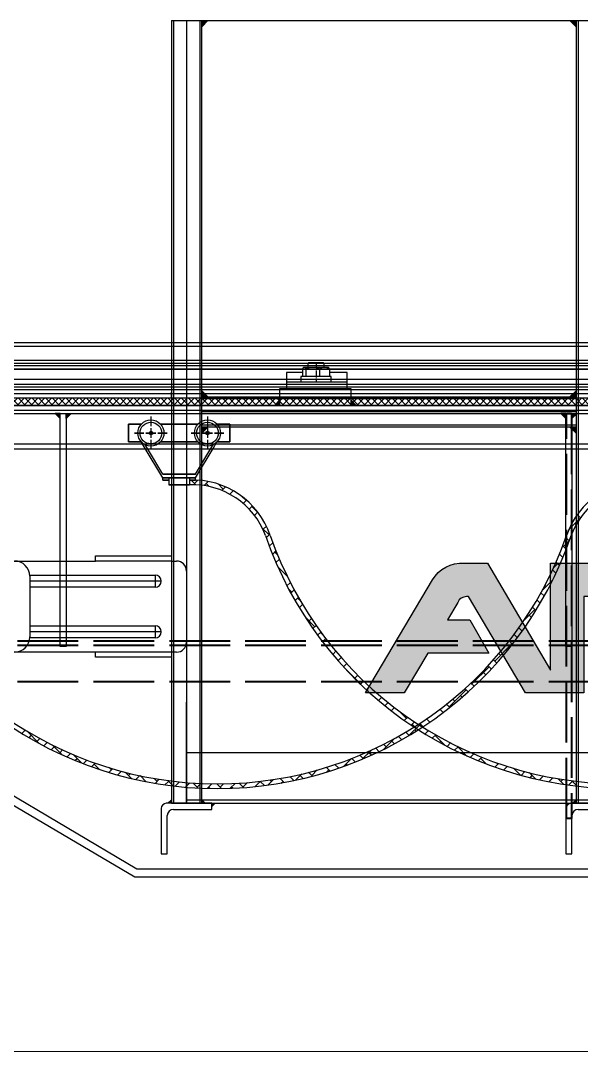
# Model space of a CAD drawing. Header units: centimetres. Extents: x 470464 to 524273, y 49611 to 59074.
# Drawn here: x 504150.7 to 504206.1, y 50507.1 to 50608.9 of the extents above; entities that cross this region are included whole.
import ezdxf

# ---------------------------------------------------------------- set-up
doc = ezdxf.new("R2010")
doc.units = ezdxf.units.CM
doc.header["$MEASUREMENT"] = 0
for name, pattern in [('1244-MIUM-DD-AR-2000$0$1244_Aselsan_MIUM_2900_Vinç$0$ACAD_ISO02W100', [15, 12, -3]), ('CENTER', [50.8, 31.75, -6.35, 6.35, -6.35]), ('CHAIN', [0.3543, 0.2362, -0.0295, 0.0591, -0.0295])]:
    doc.linetypes.add(name, pattern=pattern)
doc.layers.add('A-ANNO-REVC-01', color=1, linetype='Continuous', lineweight=15, true_color=0xff0000, plot=False)
doc.layers.add('S-COLS-CONC', color=4, linetype='Continuous', lineweight=40)
doc.layers.add('vinç', color=7, linetype='Continuous')
doc.styles.add('BARIŞ BABUR-3', font='arial.ttf')
doc.dimstyles.new('AAA_A4 BVS STANDART', dxfattribs={"dimscale": 12, "dimtxt": 1.8, "dimasz": 1.6, "dimexe": 0.18, "dimexo": 0.0625, "dimgap": 0.09, "dimtad": 1, "dimtoh": 1, "dimdec": 0, "dimzin": 9, "dimdsep": 46, "dimtxsty": 'BARIŞ BABUR-3', "dimcen": 0.09, "dimclrd": 1, "dimclre": 1, "dimclrt": 2, "dimadec": 0, "dimazin": 0, "dimtfac": 1, "dimtdec": 0, "dimtofl": 0, "dimtmove": 0, "dimatfit": 3, "dimfxl": 1, "dimtolj": 1, "dimtzin": 0, "dimlwd": 9, "dimlwe": 9, "dimarcsym": 0})

# ---------------------------------------------------------------- blocks, each defined once
blk = doc.blocks.new('*D144')
at = {"layer": 'A-ANNO-REVC-01', "color": 1, "lineweight": 9, "transparency": 16777216}
for p, q in [((416801.96, 68727.16), (416944.75, 68727.16)), ((416943.31, 68329.96), (416943.31, 68714.36)), ((416793.36, 68317.16), (416944.75, 68317.16))]:
    blk.add_line(p, q, dxfattribs=at)
at = {"layer": 'A-ANNO-REVC-01', "color": 1, "transparency": 16777216}
for points in [[(416941.18, 68714.36), (416945.44, 68714.36), (416943.31, 68727.16)], [(416941.18, 68329.96), (416945.44, 68329.96), (416943.31, 68317.16)]]:
    blk.add_solid(points, dxfattribs=at)
at = {"layer": 'Defpoints', "color": 0, "transparency": 16777216}
for p in [(416801.46, 68727.16), (416943.31, 68727.16), (416792.86, 68317.16)]:
    blk.add_point(p, dxfattribs=at)
at = {"layer": 'A-ANNO-REVC-01', "color": 2, "transparency": 16777216, "insert": (416935.24, 68522.16), "char_height": 14.4, "attachment_point": 5, "rotation": 90, "style": 'BARIŞ BABUR-3'}
blk.add_mtext('\\A1;410', dxfattribs=at)
blk = doc.blocks.new('ghfhjkdjfdkyufgfktuthkgt')
at = {"color": 2, "ltscale": 0.4}
for p, q in [((417976.88, 69071.16), (416796.46, 69071.16)), ((417976.46, 69070.66), (416796.46, 69070.66)), ((416796.46, 69067.36), (417976.46, 69067.36)), ((416796.46, 69066.86), (417976.46, 69066.86)), ((416846.9, 69063.79), (416846.9, 69063.32)), ((416848.96, 69063.79), (416848.96, 69063.32))]:
    blk.add_line(p, q, dxfattribs=at)
at = {"color": 2}
for p, q in [((416844.19, 69069.32), (416842.93, 69069.32)), ((416842.93, 69069.32), (416842.93, 69067.55)), ((416842.93, 69067.55), (416842.93, 69069.32)), ((416842.93, 69069.32), (416844.19, 69069.32)), ((416845.14, 69070.05), (416845.14, 69069.12)), ((416845.14, 69070.05), (416845.14, 69069.12)), ((416849.78, 69069.32), (416846.08, 69069.32)), ((416846.08, 69069.32), (416849.78, 69069.32)), ((416850.73, 69070.05), (416850.73, 69069.12)), ((416850.73, 69070.05), (416850.73, 69069.12)), ((416852.93, 69069.32), (416851.67, 69069.32)), ((416851.67, 69069.32), (416852.93, 69069.32)), ((416852.93, 69067.55), (416852.93, 69069.32)), ((416852.93, 69069.32), (416852.93, 69067.55)), ((416844.45, 69068.43), (416843.52, 69068.43)), ((416843.52, 69068.43), (416844.45, 69068.43)), ((416845.62, 69068.43), (416844.65, 69068.43)), ((416844.65, 69068.43), (416845.62, 69068.43)), ((416845.14, 69068.92), (416845.14, 69067.95)), ((416845.14, 69068.92), (416845.14, 69067.95)), ((416846.75, 69068.43), (416845.82, 69068.43)), ((416845.82, 69068.43), (416846.75, 69068.43)), ((416850.04, 69068.43), (416849.11, 69068.43)), ((416849.11, 69068.43), (416850.04, 69068.43)), ((416851.21, 69068.43), (416850.24, 69068.43)), ((416850.24, 69068.43), (416851.21, 69068.43)), ((416850.73, 69068.92), (416850.73, 69067.95)), ((416850.73, 69068.92), (416850.73, 69067.95)), ((416852.34, 69068.43), (416851.41, 69068.43)), ((416851.41, 69068.43), (416852.34, 69068.43)), ((416842.93, 69067.55), (416844.19, 69067.55)), ((416844.19, 69067.55), (416842.93, 69067.55)), ((416844.58, 69066.9), (416844.19, 69067.55)), ((416844.58, 69066.9), (416844.19, 69067.55)), ((416844.79, 69066.9), (416844.57, 69067.27)), ((416844.79, 69066.9), (416844.57, 69067.27)), ((416845.14, 69067.75), (416845.14, 69066.82)), ((416845.14, 69067.75), (416845.14, 69066.82)), ((416846.08, 69067.55), (416849.78, 69067.55)), ((416849.78, 69067.55), (416846.08, 69067.55)), ((416850.73, 69067.75), (416850.73, 69066.82)), ((416850.73, 69067.75), (416850.73, 69066.82)), ((416851.07, 69066.9), (416851.29, 69067.27)), ((416851.07, 69066.9), (416851.29, 69067.27)), ((416851.28, 69066.9), (416851.67, 69067.55)), ((416851.28, 69066.9), (416851.67, 69067.55)), ((416851.67, 69067.55), (416852.93, 69067.55)), ((416852.93, 69067.55), (416851.67, 69067.55)), ((416846.31, 69064.02), (416844.58, 69066.9)), ((416846.31, 69064.02), (416844.58, 69066.9)), ((416846.31, 69064.37), (416844.79, 69066.9)), ((416846.31, 69064.37), (416844.79, 69066.9)), ((416849.55, 69064.37), (416851.07, 69066.9)), ((416849.55, 69064.02), (416851.28, 69066.9)), ((416849.55, 69064.37), (416851.07, 69066.9)), ((416849.55, 69064.02), (416851.28, 69066.9)), ((416849.55, 69064.37), (416846.31, 69064.37)), ((416846.31, 69064.37), (416849.55, 69064.37)), ((416849.55, 69064.02), (416846.31, 69064.02)), ((416846.31, 69063.79), (416846.31, 69064.02)), ((416846.31, 69064.02), (416849.55, 69064.02)), ((416846.31, 69063.79), (416846.31, 69064.02)), ((416846.9, 69063.79), (416846.31, 69063.79)), ((416846.31, 69063.79), (416846.9, 69063.79)), ((416846.9, 69064.02), (416846.9, 69063.32)), ((416846.9, 69064.02), (416846.9, 69063.32)), ((416848.96, 69063.32), (416846.9, 69063.32)), ((416846.9, 69063.32), (416848.96, 69063.32)), ((416848.96, 69064.02), (416848.96, 69063.32)), ((416848.96, 69064.02), (416848.96, 69063.32)), ((416849.55, 69063.79), (416848.96, 69063.79)), ((416848.96, 69063.79), (416849.55, 69063.79)), ((416849.55, 69063.79), (416849.55, 69064.02)), ((416849.55, 69063.79), (416849.55, 69064.02))]:
    blk.add_line(p, q, dxfattribs=at)
at = {"color": 2, "linetype": 'Continuous', "ltscale": 0.4}
for p, q in [((416849.59, 69063.31), (416849.12, 69063.79)), ((416849.46, 69063.45), (416849.79, 69063.78)), ((416850.39, 69063.24), (416850.79, 69063.65)), ((416850.89, 69063.15), (416850.59, 69063.45)), ((416852.29, 69062.88), (416851.78, 69063.4)), ((416852.16, 69062.75), (416852.52, 69063.11)), ((416852.93, 69062.39), (416853.27, 69062.73)), ((416854.55, 69061.75), (416854.13, 69062.17)), ((416854.27, 69061.47), (416854.6, 69061.79)), ((416854.85, 69060.91), (416855.17, 69061.24)), ((416855.75, 69060.55), (416855.12, 69061.18)), ((416855.37, 69060.3), (416855.68, 69060.62)), ((416887.61, 69060.06), (416887.28, 69060.39)), ((416856.25, 69058.92), (416856.56, 69059.23)), ((416886.43, 69058.87), (416887.57, 69060.01)), ((416887.17, 69059.36), (416887.05, 69059.49)), ((416856.82, 69058.36), (416856.17, 69059)), ((416856.54, 69058.08), (416856.89, 69058.43)), ((416886.48, 69057.79), (416886.15, 69058.12)), ((416886.48, 69058.92), (416886.46, 69058.94)), ((416856.84, 69057.25), (416857.19, 69057.6)), ((416886.19, 69056.95), (416885.85, 69057.29)), ((416885.92, 69057.22), (416886.52, 69057.83)), ((416857.16, 69056.44), (416857.5, 69056.78)), ((416857.67, 69056.36), (416857.38, 69056.66)), ((416885.87, 69056.14), (416885.53, 69056.48)), ((416857.5, 69055.64), (416857.84, 69055.98)), ((416858.6, 69054.3), (416857.67, 69055.23)), ((416884.93, 69055.1), (416885.35, 69055.53)), ((416885.53, 69055.35), (416885.19, 69055.69)), ((416857.84, 69054.86), (416857.95, 69054.96)), ((416858.51, 69054.4), (416858.54, 69054.43)), ((416885.18, 69054.57), (416884.84, 69054.91)), ((416858.59, 69053.34), (416858.92, 69053.67)), ((416859.08, 69052.7), (416858.75, 69053.03)), ((416883.79, 69052.83), (416884.85, 69053.89)), ((416884.22, 69053.26), (416884.09, 69053.4)), ((416884.81, 69053.81), (416884.79, 69053.83)), ((416858.98, 69052.6), (416859.31, 69052.93)), ((416859.38, 69051.87), (416859.71, 69052.2)), ((416859.91, 69051.87), (416859.64, 69052.13)), ((416884.03, 69052.33), (416883.69, 69052.66)), ((416859.8, 69051.16), (416860.13, 69051.49)), ((416882.04, 69049.95), (416883.09, 69051)), ((416883.19, 69050.9), (416882.86, 69051.23)), ((416883.61, 69051.61), (416883.28, 69051.94)), ((416861.34, 69049.3), (416860.34, 69050.31)), ((416860.77, 69049.87), (416861.01, 69050.11)), ((416882.75, 69050.21), (416882.53, 69050.44)), ((416861.14, 69049.11), (416861.47, 69049.43)), ((416881.84, 69048.86), (416881.51, 69049.19)), ((416861.61, 69048.45), (416861.94, 69048.77)), ((416862.13, 69048.51), (416861.91, 69048.74)), ((416862.1, 69047.8), (416862.42, 69048.13)), ((416880.87, 69047.56), (416880.55, 69047.89)), ((416881.36, 69048.21), (416881.04, 69048.53)), ((416879.13, 69045.91), (416880.83, 69047.61)), ((416880.37, 69046.94), (416880.26, 69047.04)), ((416863.11, 69046.55), (416863.43, 69046.87)), ((416863.63, 69045.94), (416863.95, 69046.26)), ((416879.33, 69045.71), (416879, 69046.04)), ((416879.7, 69046.48), (416879.53, 69046.64)), ((416864.16, 69045.34), (416864.49, 69045.66)), ((416865.87, 69043.65), (416864.17, 69045.34)), ((416876.87, 69043.65), (416878.57, 69045.34)), ((416878.79, 69045.12), (416878.46, 69045.45)), ((416864.71, 69044.75), (416864.73, 69044.78)), ((416865.3, 69044.21), (416865.59, 69044.51)), ((416865.84, 69043.62), (416866.17, 69043.95)), ((416877.43, 69044.21), (416877.35, 69044.3)), ((416878.24, 69044.54), (416878, 69044.78)), ((416866.42, 69043.07), (416866.75, 69043.4)), ((416866.62, 69042.9), (416866.43, 69043.08)), ((416874.61, 69041.39), (416876.3, 69043.08)), ((416876.51, 69042.87), (416876.18, 69043.2)), ((416877.1, 69043.42), (416876.77, 69043.74)), ((416867.63, 69042.01), (416867.95, 69042.34)), ((416868.25, 69041.5), (416868.58, 69041.83)), ((416875.17, 69041.95), (416874.97, 69042.15)), ((416875.91, 69042.34), (416875.74, 69042.52)), ((416868.88, 69041), (416869.21, 69041.33)), ((416870.39, 69040.25), (416869.62, 69041.02)), ((416869.83, 69040.82), (416869.86, 69040.85)), ((416874.04, 69040.82), (416873.71, 69041.15)), ((416874.67, 69041.32), (416874.34, 69041.65)), ((416870.18, 69040.05), (416870.52, 69040.38)), ((416870.85, 69039.58), (416871.19, 69039.92)), ((416872.05, 69039.42), (416871.71, 69039.75)), ((416872.72, 69039.87), (416872.39, 69040.21)), ((416832.38, 69038.76), (416832.72, 69039.09)), ((416834.1, 69037.76), (416832.86, 69039.01)), ((416870.65, 69038.56), (416870.32, 69038.88)), ((416870.6, 69038.51), (416871.78, 69039.69)), ((416871.45, 69039.19), (416870.96, 69039.69)), ((416871.36, 69038.97), (416871.21, 69039.12)), ((416872.23, 69038.7), (416872.57, 69039.04)), ((416833.09, 69038.33), (416833.31, 69038.56)), ((416833.88, 69037.99), (416834.15, 69038.27)), ((416834.54, 69037.53), (416834.89, 69037.87)), ((416868.12, 69037.16), (416869.22, 69038.26)), ((416869.21, 69037.73), (416868.95, 69037.99)), ((416869.94, 69038.13), (416869.6, 69038.47)), ((416872.94, 69038.28), (416873.29, 69038.62)), ((416874.18, 69037.6), (416873.22, 69038.56)), ((416873.67, 69037.87), (416873.79, 69037.99)), ((416874.41, 69037.48), (416874.75, 69037.83)), ((416835.29, 69037.15), (416835.57, 69037.43)), ((416836.35, 69036.64), (416835.37, 69037.63)), ((416836.14, 69036.86), (416836.41, 69037.13)), ((416836.84, 69036.43), (416837.19, 69036.78)), ((416866.03, 69036.21), (416866.95, 69037.12)), ((416866.94, 69036.6), (416866.69, 69036.86)), ((416867.71, 69036.96), (416867.36, 69037.31)), ((416868.38, 69037.43), (416868.12, 69037.69)), ((416875.16, 69037.1), (416875.51, 69037.45)), ((416876.38, 69036.53), (416875.48, 69037.43)), ((416875.92, 69036.74), (416876.05, 69036.86)), ((416876.71, 69036.39), (416877.06, 69036.74)), ((416838.31, 69035.82), (416837.46, 69036.67)), ((416837.63, 69036.09), (416837.84, 69036.29)), ((416838.44, 69035.77), (416838.81, 69036.13)), ((416839.27, 69035.46), (416839.64, 69035.83)), ((416840.07, 69035.19), (416839.53, 69035.73)), ((416863.7, 69035.32), (416863.33, 69035.69)), ((416864.18, 69035.49), (416864.98, 69036.29)), ((416864.54, 69035.62), (416864.42, 69035.73)), ((416865.35, 69035.93), (416864.99, 69036.29)), ((416866.12, 69036.29), (416865.8, 69036.62)), ((416877.5, 69036.05), (416877.86, 69036.41)), ((416878.31, 69035.73), (416877.75, 69036.29)), ((416879.14, 69035.43), (416879.51, 69035.79)), ((416879.44, 69035.73), (416879.31, 69035.87)), ((416840.97, 69034.9), (416841.35, 69035.28)), ((416841.23, 69035.16), (416841.01, 69035.38)), ((416841.85, 69034.65), (416842.23, 69035.03)), ((416843.23, 69034.3), (416842.59, 69034.94)), ((416842.93, 69034.6), (416843.13, 69034.8)), ((416859.44, 69034.13), (416860.06, 69034.76)), ((416861.1, 69034.53), (416860.71, 69034.92)), ((416861.03, 69034.6), (416861.58, 69035.15)), ((416862.85, 69035.04), (416862.48, 69035.41)), ((416862.49, 69034.93), (416862.73, 69035.16)), ((416879.99, 69035.14), (416880.36, 69035.51)), ((416880.05, 69035.12), (416880.01, 69035.16)), ((416881.67, 69034.64), (416880.98, 69035.32)), ((416881.14, 69035.16), (416881.22, 69035.25)), ((416881.73, 69034.62), (416882.11, 69035)), ((416883.18, 69034.25), (416882.54, 69034.89)), ((416843.66, 69034.2), (416844.05, 69034.59)), ((416844.67, 69033.99), (416844.07, 69034.59)), ((416844.6, 69034), (416844.62, 69034.03)), ((416845.76, 69034.03), (416845.47, 69034.32)), ((416845.55, 69033.83), (416845.96, 69034.24)), ((416846.53, 69033.68), (416846.89, 69034.03)), ((416847.35, 69033.57), (416846.8, 69034.11)), ((416847.54, 69033.55), (416847.96, 69033.98)), ((416848.57, 69033.45), (416849, 69033.88)), ((416849.82, 69033.36), (416849.32, 69033.86)), ((416849.72, 69033.47), (416850.07, 69033.82)), ((416850.71, 69033.33), (416851.17, 69033.79)), ((416852.13, 69033.32), (416851.66, 69033.79)), ((416851.98, 69033.47), (416852.3, 69033.79)), ((416852.98, 69033.34), (416853.47, 69033.83)), ((416854.3, 69033.41), (416853.86, 69033.85)), ((416854.24, 69033.47), (416854.68, 69033.91)), ((416855.41, 69033.5), (416855.94, 69034.03)), ((416856.36, 69033.61), (416855.94, 69034.03)), ((416856.69, 69033.65), (416857.25, 69034.21)), ((416857.07, 69034.03), (416856.94, 69034.16)), ((416858.32, 69033.91), (416857.91, 69034.32)), ((416858.03, 69033.86), (416858.2, 69034.03)), ((416859.26, 69034.1), (416858.87, 69034.5)), ((416860.19, 69034.3), (416859.9, 69034.6)), ((416882.63, 69034.39), (416882.84, 69034.6)), ((416883.54, 69034.17), (416883.94, 69034.57)), ((416884.48, 69033.98), (416884.88, 69034.38)), ((416884.61, 69033.96), (416884.53, 69034.03)), ((416885.97, 69033.72), (416885.41, 69034.29)), ((416885.67, 69034.03), (416885.85, 69034.22)), ((416886.42, 69033.66), (416886.84, 69034.08)), ((416887.27, 69033.55), (416886.8, 69034.03)), ((416848.61, 69033.44), (416848.58, 69033.47)), ((416850.99, 69033.32), (416850.85, 69033.47)), ((416853.23, 69033.35), (416853.11, 69033.47))]:
    blk.add_line(p, q, dxfattribs=at)
at = {"color": 2}
for centre, radius in [((416845.14, 69068.43), 1.29), ((416845.14, 69068.43), 1.29), ((416850.73, 69068.43), 1.29), ((416850.73, 69068.43), 1.29), ((416845.14, 69068.43), 0.176), ((416845.14, 69068.43), 0.176), ((416850.73, 69068.43), 0.176), ((416850.73, 69068.43), 0.176)]:
    blk.add_circle(centre, radius, dxfattribs=at)
at = {"color": 2, "ltscale": 0.4}
for centre in [(416845.14, 69068.43), (416845.14, 69068.43), (416850.73, 69068.43), (416850.73, 69068.43)]:
    blk.add_circle(centre, 1.07, dxfattribs=at)
for centre, radius, start, end in [((416849.27, 69055.7), 8.09, 18.857, 92.2157), ((416849.27, 69055.65), 7.67, 20.3083, 92.3116), ((416893.88, 69055.7), 8.09, 87.7843, 161.143), ((416893.88, 69055.65), 7.67, 87.6884, 159.6917), ((416851.69, 69070.32), 37, 198.9246, 341.0754), ((416851.69, 69070.35), 36.57, 199.2207, 340.7793), ((416891.46, 69070.32), 37, 198.9246, 341.0754), ((416891.46, 69070.35), 36.57, 199.2207, 340.7793)]:
    blk.add_arc(centre, radius, start, end, dxfattribs=at)
blk = doc.blocks.new('kjjlkhlljklhıjşlkmkjş')
at = {"ltscale": 0.4}
for points in [[(416850.16, 69213.46), (416850.76, 69213.46), (416850.16, 69212.86)], [(416850.16, 69213.46), (416850.76, 69213.46), (416850.16, 69212.86)], [(416887.16, 69213.46), (416886.56, 69213.46), (416887.16, 69212.86)], [(416887.16, 69213.46), (416886.56, 69213.46), (416887.16, 69212.86)], [(416847.16, 69136.16), (416846.82, 69136.16), (416847.16, 69136.5)], [(416850.16, 69136.16), (416850.49, 69136.16), (416850.16, 69136.5)], [(416887.16, 69136.16), (416886.82, 69136.16), (416887.16, 69136.5)], [(416851.16, 69136.16), (416851.49, 69136.16), (416851.16, 69135.83)]]:
    blk.add_hatch(color=2, dxfattribs=at).paths.add_polyline_path(points)
for points in [[(416850.16, 69213.46), (416850.76, 69213.46), (416850.16, 69212.86)], [(416887.16, 69213.46), (416886.56, 69213.46), (416887.16, 69212.86)], [(416850.16, 69176.31), (416850.76, 69176.31), (416850.16, 69176.91)], [(416887.16, 69176.31), (416886.56, 69176.31), (416887.16, 69176.91)], [(416850.16, 69173.31), (416850.76, 69173.31), (416850.16, 69172.71)], [(416887.16, 69173.31), (416886.56, 69173.31), (416887.16, 69172.71)]]:
    blk.add_hatch(color=2).paths.add_polyline_path(points)
at = {"color": 2, "ltscale": 1.5}
for p, q in [((416847.16, 69213.46, 0.12), (417930.16, 69213.46, -0.01)), ((416846.16, 69133.16, 0.12), (416846.16, 69132.76, 0.12)), ((416886.16, 69133.16, 0.12), (416886.16, 69132.76, 0.12))]:
    blk.add_line(p, q, dxfattribs=at)
at = {"color": 2}
for p, q in [((416847.16, 69213.46, -0.01), (416847.16, 69136.16, 0.12)), ((416850.16, 69136.16, 0.12), (416850.16, 69213.46, -0.01)), ((416850.16, 69213.46, -0.01), (416850.16, 69212.86, -0.01)), ((416850.16, 69212.86, -0.01), (416850.76, 69213.46, -0.01)), ((416887.16, 69212.86, -0.01), (416886.56, 69213.46, -0.01)), ((416887.16, 69213.46, -0.01), (416887.16, 69136.16, 0.12)), ((416887.16, 69213.46, -0.01), (416887.16, 69212.86, -0.01)), ((416847.16, 69176.16, 0.06), (416847.16, 69176.76, 0.06)), ((416847.16, 69176.16, 0.06), (416847.16, 69176.76, 0.06)), ((416850.16, 69176.31, 0.06), (416850.16, 69176.91, 0.06)), ((416850.16, 69176.91, 0.06), (416850.76, 69176.31, 0.06)), ((416850.16, 69176.31, 0.06), (416887.16, 69176.31, 0.06)), ((416887.16, 69176.91, 0.06), (416886.56, 69176.31, 0.06)), ((416887.16, 69176.31, 0.06), (416887.16, 69176.91, 0.06)), ((416887.16, 69176.16, 0.06), (416887.16, 69176.76, 0.06)), ((416887.16, 69176.16, 0.06), (416887.16, 69176.76, 0.06)), ((416847.16, 69173.16, 0.06), (416847.16, 69172.56, 0.06)), ((416847.16, 69173.16, 0.06), (416847.16, 69172.56, 0.06)), ((416850.16, 69173.31, 0.06), (416850.16, 69172.71, 0.06)), ((416850.16, 69172.71, 0.06), (416850.76, 69173.31, 0.06)), ((416887.16, 69173.31, 0.06), (416850.16, 69173.31, 0.06)), ((416887.16, 69172.71, 0.06), (416886.56, 69173.31, 0.06)), ((416887.16, 69173.31, 0.06), (416887.16, 69172.71, 0.06)), ((416887.16, 69173.16, 0.06), (416887.16, 69172.56, 0.06)), ((416887.16, 69173.16, 0.06), (416887.16, 69172.56, 0.06)), ((416848.66, 69136.16, 0.12), (416848.66, 69146.16, 0.12)), ((416847.16, 69136.16, 0.12), (416850.16, 69136.16, 0.12)), ((416887.16, 69136.16, 0.12), (416890.16, 69136.16, 0.12))]:
    blk.add_line(p, q, dxfattribs=at)
at = {"color": 2, "ltscale": 4}
for p, q in [((416847.36, 69213.46, -0.01), (416847.36, 69136.16, 0.12)), ((416849.96, 69213.46, -0.01), (416849.96, 69136.16, 0.12)), ((416887.36, 69213.46, -0.01), (416887.36, 69136.16, 0.12))]:
    blk.add_line(p, q, dxfattribs=at)
at = {"color": 2, "linetype": 'CENTER', "ltscale": 30}
for p, q in [((416848.66, 69213.46, -0.01), (416848.66, 69136.16, 0.12)), ((416887.16, 69174.81, 0.06), (416850.16, 69174.81, 0.06))]:
    blk.add_line(p, q, dxfattribs=at)
at = {"color": 2, "ltscale": 0.4}
for p, q in [((416850.16, 69212.86, -0.01), (416850.76, 69213.46, -0.01)), ((416850.16, 69212.86, -0.01), (416850.76, 69213.46, -0.01)), ((416887.16, 69212.86, -0.01), (416886.56, 69213.46, -0.01)), ((416887.16, 69212.86, -0.01), (416886.56, 69213.46, -0.01)), ((416847.16, 69136.5, 0.12), (416846.82, 69136.16, 0.12)), ((416847.16, 69136.16, 0.12), (416847.16, 69136.5, 0.12)), ((416850.16, 69136.16, 0.12), (416850.16, 69136.5, 0.12)), ((416850.16, 69136.5, 0.12), (416850.49, 69136.16, 0.12)), ((416887.16, 69136.5, 0.12), (416886.82, 69136.16, 0.12)), ((416887.16, 69136.16, 0.12), (416887.16, 69136.5, 0.12)), ((416846.16, 69135.66, 0.12), (416846.16, 69131.16, 0.12)), ((416851.16, 69136.16, 0.12), (416846.66, 69136.16, 0.12)), ((416847.36, 69135.56, 0.12), (416851.16, 69135.56, 0.12)), ((416851.16, 69135.56, 0.12), (416851.16, 69136.16, 0.12)), ((416851.16, 69136.16, 0.12), (416851.16, 69135.83, 0.12)), ((416851.16, 69135.83, 0.12), (416851.49, 69136.16, 0.12)), ((416886.16, 69135.66, 0.12), (416886.16, 69131.16, 0.12)), ((416891.16, 69136.16, 0.12), (416886.66, 69136.16, 0.12)), ((416887.36, 69135.56, 0.12), (416891.16, 69135.56, 0.12)), ((416846.76, 69131.16, 0.12), (416846.76, 69134.96, 0.12)), ((416886.76, 69131.16, 0.12), (416886.76, 69134.96, 0.12)), ((416846.16, 69131.16, 0.12), (416846.76, 69131.16, 0.12)), ((416886.16, 69131.16, 0.12), (416886.76, 69131.16, 0.12))]:
    blk.add_line(p, q, dxfattribs=at)
at = {"color": 2, "ltscale": 3}
for p, q in [((416887.16, 69176.11, 0.06), (416850.16, 69176.11, 0.06)), ((416887.16, 69173.51, 0.06), (416850.16, 69173.51, 0.06))]:
    blk.add_line(p, q, dxfattribs=at)
at = {"color": 2, "ltscale": 0.4}
for centre, radius in [((416846.66, 69135.66, 0.12), 0.5), ((416847.36, 69134.96, 0.12), 0.6), ((416886.66, 69135.66, 0.12), 0.5), ((416887.36, 69134.96, 0.12), 0.6)]:
    blk.add_arc(centre, radius, 90, 180, dxfattribs=at)
at = {"layer": 'vinç', "color": 2}
blk.add_line((416888.66, 69136.46, 0.12), (416848.66, 69136.46, 0.12), dxfattribs=at)
at = {"layer": 'vinç', "color": 2, "elevation": 0.12}
blk.add_lwpolyline([(416848.66, 69136.16), (416888.66, 69136.16), (416888.66, 69141.16), (416848.66, 69141.16)], close=True, dxfattribs=at)
blk = doc.blocks.new('yguygyukfyukgjkhkjh')
at = {"color": 2, "ltscale": 0.4}
for p, q in [((416711.66, 68845.59), (416733.66, 68845.59)), ((416733.66, 68845.59), (416733.66, 68846.09)), ((416733.66, 68846.09), (416741.16, 68846.09)), ((416741.16, 68846.09), (416741.16, 68845.59)), ((416741.16, 68845.59), (416741.66, 68845.59)), ((416742.66, 68844.59), (416742.66, 68837.59)), ((416727.16, 68844.19), (416739.56, 68844.19)), ((416727.16, 68844.09), (416727.16, 68838.09)), ((416739.56, 68842.99), (416727.16, 68842.99)), ((416727.16, 68839.19), (416739.56, 68839.19)), ((416739.56, 68837.99), (416727.16, 68837.99)), ((416733.66, 68836.59), (416711.66, 68836.59)), ((416733.66, 68836.09), (416733.66, 68836.59)), ((416741.66, 68836.59), (416741.16, 68836.59)), ((416741.16, 68836.59), (416741.16, 68836.09)), ((416741.16, 68836.09), (416733.66, 68836.09))]:
    blk.add_line(p, q, dxfattribs=at)
at = {"color": 2, "ltscale": 1.2}
for p, q in [((416741.16, 68845.59), (416733.66, 68845.59)), ((416741.16, 68836.59), (416733.66, 68836.59))]:
    blk.add_line(p, q, dxfattribs=at)
at = {"color": 2, "linetype": 'CENTER', "ltscale": 25}
for p, q in [((416740.16, 68843.59), (416727.16, 68843.59)), ((416739.56, 68844.19), (416739.56, 68842.99)), ((416740.16, 68838.59), (416727.16, 68838.59)), ((416739.56, 68839.19), (416739.56, 68837.99))]:
    blk.add_line(p, q, dxfattribs=at)
at = {"color": 2, "ltscale": 0.4}
for centre, radius, start, end in [((416725.66, 68844.09), 1.5, 0, 90), ((416741.66, 68844.59), 1, 0, 90), ((416739.56, 68843.59), 0.6, 270, 90), ((416739.56, 68838.59), 0.6, 270, 90), ((416725.66, 68838.09), 1.5, 270, 0), ((416741.66, 68837.59), 1, 270, 0)]:
    blk.add_arc(centre, radius, start, end, dxfattribs=at)
blk = doc.blocks.new('HTDRSUTDYRTSEHTHDRGS')
h = blk.add_hatch(color=3)
h.dxf.hatch_style = 1
edge = h.paths.add_edge_path()
edge.add_line((398087.12, 53578.16), (398100.72, 53601.11))
edge.add_ellipse((398106.7, 53597.56), major_axis=(-6.95, 0), ratio=1, start_angle=265.9312, end_angle=329.3496, ccw=False)
edge.add_line((398107.19, 53604.5), (398111.96, 53604.5))
edge.add_line((398111.96, 53604.5), (398124.78, 53582.75))
edge.add_line((398124.78, 53582.75), (398124.78, 53604.5))
edge.add_line((398124.78, 53604.5), (398146.78, 53604.5))
edge.add_ellipse((398146.78, 53598.97), major_axis=(-5.53, 0), ratio=1, start_angle=537.7224, end_angle=629.9958, ccw=False)
edge.add_line((398152.31, 53598.75), (398152.3, 53591.99))
edge.add_ellipse((398146.62, 53591.99), major_axis=(-5.69, 0), ratio=1, start_angle=447.535, end_angle=539.9915, ccw=False)
edge.add_line((398146.37, 53586.3), (398149.96, 53582.48))
edge.add_line((398149.96, 53582.48), (398155.08, 53582.48))
edge.add_line((398155.08, 53582.48), (398155.08, 53604.5))
edge.add_line((398155.08, 53604.5), (398161.86, 53604.5))
edge.add_line((398161.86, 53604.5), (398161.86, 53582.48))
edge.add_line((398161.86, 53582.48), (398165.1, 53582.48))
edge.add_line((398165.1, 53582.48), (398173.43, 53604.5))
edge.add_line((398173.43, 53604.5), (398176.21, 53604.5))
edge.add_line((398176.21, 53604.5), (398176.21, 53606.42))
edge.add_line((398176.21, 53606.42), (398173.86, 53606.42))
edge.add_ellipse((398188.62, 53601.84), major_axis=(-15.46, 0), ratio=1, start_angle=197.2383, end_angle=342.7617, ccw=False)
edge.add_line((398203.39, 53606.42), (398200.71, 53606.42))
edge.add_line((398200.71, 53606.42), (398200.71, 53604.5))
edge.add_line((398200.71, 53604.5), (398203.81, 53604.5))
edge.add_line((398203.81, 53604.5), (398212.05, 53582.74))
edge.add_line((398212.05, 53582.74), (398222.9, 53601.05))
edge.add_ellipse((398228.97, 53597.46), major_axis=(-7.06, 0), ratio=1, start_angle=266.4478, end_angle=329.3501, ccw=False)
edge.add_line((398229.41, 53604.5), (398234.18, 53604.5))
edge.add_line((398234.18, 53604.5), (398247.04, 53582.68))
edge.add_line((398247.04, 53582.68), (398247.04, 53604.5))
edge.add_line((398247.04, 53604.5), (398253.82, 53604.5))
edge.add_line((398253.82, 53604.5), (398253.82, 53594.57))
edge.add_line((398253.82, 53594.57), (398266.1, 53604.5))
edge.add_line((398266.1, 53604.5), (398277.04, 53604.5))
edge.add_line((398277.04, 53604.5), (398261.26, 53592.21))
edge.add_line((398261.26, 53592.21), (398278.76, 53578.16))
edge.add_line((398278.76, 53578.16), (398267.88, 53578.16))
edge.add_line((398267.88, 53578.16), (398255.58, 53588.03))
edge.add_line((398255.58, 53588.03), (398253.82, 53586.27))
edge.add_line((398253.82, 53586.27), (398253.82, 53578.16))
edge.add_line((398253.82, 53578.16), (398241.87, 53578.16))
edge.add_line((398241.87, 53578.16), (398230.27, 53597.74))
edge.add_line((398230.27, 53597.74), (398229.9, 53597.74))
edge.add_ellipse((398229.89, 53595.78), major_axis=(1.96, 0), ratio=1, start_angle=89.8973, end_angle=156.5133)
edge.add_line((398228.1, 53596.56), (398226, 53593.04))
edge.add_line((398226, 53593.04), (398230.59, 53593.04))
edge.add_line((398230.59, 53593.04), (398234.43, 53586.26))
edge.add_line((398234.43, 53586.26), (398222.01, 53586.26))
edge.add_line((398222.01, 53586.26), (398217.22, 53578.16))
edge.add_line((398217.22, 53578.16), (398206.63, 53578.16))
edge.add_line((398206.63, 53578.16), (398201.08, 53592.48))
edge.add_ellipse((398188.62, 53601.86), major_axis=(-15.6, 0), ratio=1, start_angle=397.0004, end_angle=502.9996, ccw=False)
edge.add_line((398176.16, 53592.48), (398170.61, 53578.16))
edge.add_line((398170.61, 53578.16), (398145.82, 53578.16))
edge.add_line((398145.82, 53578.16), (398133.02, 53593.04))
edge.add_line((398133.02, 53593.04), (398144.6, 53593.04))
edge.add_ellipse((398144.6, 53593.96), major_axis=(0.92, 0), ratio=1, start_angle=269.9942, end_angle=360.0058)
edge.add_line((398145.52, 53593.96), (398145.52, 53597.04))
edge.add_ellipse((398144.81, 53597.04), major_axis=(0.718, 0), ratio=1, start_angle=0, end_angle=107.3299)
edge.add_line((398144.59, 53597.72), (398131.56, 53597.72))
edge.add_line((398131.56, 53597.72), (398131.56, 53578.16))
edge.add_line((398131.56, 53578.16), (398119.65, 53578.16))
edge.add_line((398119.65, 53578.16), (398108.06, 53597.73))
edge.add_line((398108.06, 53597.73), (398107.68, 53597.73))
edge.add_ellipse((398107.68, 53595.77), major_axis=(1.96, 0), ratio=1, start_angle=89.8973, end_angle=156.5133)
edge.add_line((398105.88, 53596.56), (398103.79, 53593.04))
edge.add_line((398103.79, 53593.04), (398108.37, 53593.04))
edge.add_line((398108.37, 53593.04), (398112.21, 53586.26))
edge.add_line((398112.21, 53586.26), (398099.8, 53586.26))
edge.add_line((398099.8, 53586.26), (398095, 53578.16))
edge.add_line((398095, 53578.16), (398087.12, 53578.16))
edge = h.paths.add_edge_path(flags=16)
edge.add_line((398177.87, 53604.47), (398177.87, 53606.4))
edge.add_line((398177.87, 53606.4), (398180.88, 53606.4))
edge.add_ellipse((398188.64, 53601.81), major_axis=(-9.01, 0), ratio=1, start_angle=288.076, end_angle=329.3879, ccw=False)
edge.add_line((398185.84, 53610.38), (398187.33, 53607.8))
edge.add_ellipse((398189.05, 53608.62), major_axis=(1.9, 0), ratio=1, start_angle=205.3783, end_angle=234.7424)
edge.add_line((398187.95, 53607.07), (398187.95, 53606.47))
edge.add_ellipse((398186.13, 53606.38), major_axis=(-1.82, 0), ratio=1, start_angle=516.5376, end_angle=543.0253, ccw=False)
edge.add_ellipse((398187.31, 53605.83), major_axis=(-0.518, 0), ratio=1, start_angle=470.4371, end_angle=519.5629, ccw=False)
edge.add_ellipse((398188.62, 53601.57), major_axis=(3.94, 0), ratio=1, start_angle=106.5519, end_angle=143.6545)
edge.add_ellipse((398188.29, 53601.89), major_axis=(3.49, 0), ratio=1, start_angle=144.7831, end_angle=180.0913)
edge.add_ellipse((398188.3, 53601.88), major_axis=(3.49, 0), ratio=1, start_angle=179.925, end_angle=225.0903)
edge.add_ellipse((398188.3, 53601.88), major_axis=(3.49, 0), ratio=1, start_angle=225.0903, end_angle=225.0903)
edge.add_ellipse((398188.3, 53601.88), major_axis=(3.49, 0), ratio=1, start_angle=224.9399, end_angle=270.0761)
edge.add_ellipse((398188.31, 53601.89), major_axis=(3.5, 0), ratio=1, start_angle=269.9994, end_angle=269.9994)
edge.add_ellipse((398188.31, 53601.89), major_axis=(3.5, 0), ratio=1, start_angle=269.9994, end_angle=346.4367)
edge.add_ellipse((398183.89, 53603.08), major_axis=(8.08, 0), ratio=1, start_angle=345.5604, end_angle=355.1127)
edge.add_ellipse((398215.87, 53599.34), major_axis=(-24.12, 0), ratio=1, start_angle=349.0906, end_angle=352.7132, ccw=False)
edge.add_ellipse((398191.95, 53603.97), major_axis=(0.239, 0), ratio=1, start_angle=342.4609, end_angle=342.4609)
edge.add_ellipse((398191.95, 53603.97), major_axis=(0.239, 0), ratio=1, start_angle=342.4609, end_angle=467.5391)
edge.add_ellipse((398193.59, 53601.64), major_axis=(3.08, 0), ratio=1, start_angle=123.7713, end_angle=159.3151)
edge.add_ellipse((398187.28, 53604.11), major_axis=(-3.7, 0), ratio=1, start_angle=491.2529, end_angle=518.106, ccw=False)
edge.add_ellipse((398188.89, 53602.6), major_axis=(-1.52, 0), ratio=1, start_angle=302.946, end_angle=483.0971, ccw=False)
edge.add_ellipse((398190.61, 53598.74), major_axis=(-5.73, 0), ratio=1, start_angle=287.074, end_angle=296.386, ccw=False)
edge.add_ellipse((398188.01, 53605.76), major_axis=(1.8, 0), ratio=1, start_angle=301.023, end_angle=372.0793)
edge.add_line((398189.76, 53606.13), (398189.75, 53607.04))
edge.add_ellipse((398188.58, 53608.84), major_axis=(2.14, 0), ratio=1, start_angle=303.1386, end_angle=331.1681)
edge.add_line((398190.46, 53607.8), (398191.85, 53610.22))
edge.add_ellipse((398188.6, 53601.8), major_axis=(-9.02, 0), ratio=1, start_angle=210.6215, end_angle=248.8675, ccw=False)
edge.add_line((398196.36, 53606.4), (398199.05, 53606.4))
edge.add_line((398199.05, 53606.4), (398199.05, 53604.47))
edge.add_line((398199.05, 53604.47), (398197.15, 53604.47))
edge.add_ellipse((398188.57, 53601.94), major_axis=(-8.95, 0), ratio=1, start_angle=450.3249, end_angle=556.4676, ccw=False)
edge.add_ellipse((398188.67, 53601.93), major_axis=(-8.94, 0), ratio=1, start_angle=343.4901, end_angle=449.6671, ccw=False)
edge.add_line((398180.1, 53604.48), (398177.87, 53604.47))
h.paths.add_polyline_path([(398175.66, 53560.86), (398188.62, 53583.76), (398201.59, 53560.86)])
at = {"color": 3}
for points, elevation in [([(398144.6, 53593.04, 0.414273), (398145.52, 53593.96), (398145.52, 53597.04, 0.505848), (398144.59, 53597.72), (398131.56, 53597.72), (398131.56, 53578.16), (398119.65, 53578.16), (398108.06, 53597.73), (398107.68, 53597.73, 0.299139), (398105.88, 53596.56), (398103.79, 53593.04), (398108.37, 53593.04), (398112.21, 53586.26), (398099.8, 53586.26), (398095, 53578.16), (398087.12, 53578.16), (398100.72, 53601.11, -0.284001), (398107.19, 53604.5), (398111.96, 53604.5), (398124.78, 53582.75), (398124.78, 53604.5), (398146.78, 53604.5, -0.425884), (398152.31, 53598.75), (398152.3, 53591.99, -0.426828), (398146.37, 53586.3), (398149.96, 53582.48), (398155.08, 53582.48), (398155.08, 53604.5), (398161.86, 53604.5), (398161.86, 53582.48), (398165.1, 53582.48), (398173.43, 53604.5), (398176.21, 53604.5), (398176.21, 53606.42), (398173.86, 53606.42, -0.736747), (398203.39, 53606.42), (398200.71, 53606.42), (398200.71, 53604.5), (398203.81, 53604.5), (398212.05, 53582.74), (398222.9, 53601.05, -0.281569), (398229.41, 53604.5), (398234.18, 53604.5), (398247.04, 53582.68), (398247.04, 53604.5), (398253.82, 53604.5), (398253.82, 53594.57), (398266.1, 53604.5), (398277.04, 53604.5), (398261.26, 53592.21), (398278.76, 53578.16), (398267.88, 53578.16), (398255.58, 53588.03), (398253.82, 53586.27), (398253.82, 53578.16), (398241.87, 53578.16), (398230.27, 53597.74), (398229.9, 53597.74, 0.299139), (398228.1, 53596.56), (398226, 53593.04), (398230.59, 53593.04), (398234.43, 53586.26), (398222.01, 53586.26), (398217.22, 53578.16), (398206.63, 53578.16), (398201.08, 53592.48, -0.498577), (398176.16, 53592.48), (398170.61, 53578.16), (398145.82, 53578.16), (398133.02, 53593.04)], 0.21), ([(398199.05, 53606.4), (398196.36, 53606.4, 0.168446), (398191.85, 53610.22), (398190.46, 53607.8, -0.122915), (398189.75, 53607.04), (398189.76, 53606.13, -0.320373), (398188.93, 53604.22, 0.040654), (398188.07, 53603.87, 1.00132), (398189.72, 53601.33, 0.117708), (398190.71, 53602.73, -0.156345), (398191.88, 53604.2, -0.607282), (398192.18, 53603.9, 0.015808), (398191.94, 53602.4, -0.041704), (398191.71, 53601.07, -0.346463), (398188.31, 53598.39, -0.199531), (398185.83, 53599.41, -0.199662), (398184.8, 53601.89, -0.155291), (398185.44, 53603.9, -0.16332), (398187.5, 53605.35, 0.217696), (398187.8, 53605.65, 0.116092), (398187.95, 53606.47), (398187.95, 53607.07, -0.128831), (398187.33, 53607.8), (398185.84, 53610.38, 0.182235), (398180.88, 53606.4), (398177.87, 53606.4), (398177.87, 53604.47), (398180.1, 53604.48, 0.499546), (398188.62, 53592.99, 0.499359), (398197.15, 53604.47), (398199.05, 53604.47)], 0.11)]:
    blk.add_lwpolyline(points, format="xyb", close=True, dxfattribs=dict(at, elevation=elevation))
at = {"color": 3, "elevation": 0.21}
blk.add_lwpolyline([(398188.62, 53583.76), (398175.66, 53560.86), (398201.59, 53560.86), (398188.62, 53583.76)], dxfattribs=at)
blk = doc.blocks.new('ghfgxgfjkfdjtsjmgfkydf')
at = {"layer": 'vinç', "color": 2, "xscale": 0.3237503237503238, "yscale": 0.3237503237503238, "zscale": 0.3237503237503238}
blk.add_blockref('HTDRSUTDYRTSEHTHDRGS', (299442.882, 51498.153, 0.014), dxfattribs=at)
blk = doc.blocks.new('tyrterwefbrrbevrwc')
at = {"color": 2}
for p, q in [((416798.86, 68256.16), (417974.06, 68256.16)), ((416798.86, 68253.9), (417974.06, 68253.9)), ((416798.86, 68253.53), (417974.06, 68253.53))]:
    blk.add_line(p, q, dxfattribs=at)
at = {"layer": 'vinç', "color": 2}
for p, q in [((417974.06, 68255.76), (416798.86, 68255.76)), ((417974.06, 68254.38), (416798.86, 68254.38)), ((417974.06, 68254.1), (416798.86, 68254.1)), ((417974.06, 68253.53), (416798.86, 68253.53)), ((417974.06, 68252.51), (416798.86, 68252.51)), ((417974.06, 68252.02), (416798.86, 68252.02)), ((417974.06, 68251.76), (416798.86, 68251.76)), ((417974.06, 68251.49), (416798.86, 68251.49)), ((417974.06, 68251.1), (416798.86, 68251.1)), ((417974.06, 68250.66), (416798.86, 68250.66))]:
    blk.add_line(p, q, dxfattribs=at)
blk = doc.blocks.new('tyrteryrteyyt3rwerw')
h = blk.add_hatch()
h.set_pattern_fill('ANSI37', color=2, scale=3.8, angle=360)
h.set_pattern_definition([(45, (342050.756, 161193.00613), (-0.335875721, 0.335875721), []), (135, (342050.756, 161193.00613), (-0.335875721, -0.335875721), [])])
h.paths.add_polyline_path([(416798.86, 68195.66), (416798.86, 68194.96), (417974.06, 68194.96), (417974.06, 68195.66)])
at = {"color": 2}
blk.add_lwpolyline([(417974.06, 68195.66), (416798.86, 68195.66), (416798.86, 68194.96), (417974.06, 68194.96)], close=True, dxfattribs=at)
blk = doc.blocks.new('hfgdtnyrmuntyr')
h = blk.add_hatch(color=2)
h.dxf.hatch_style = 1
h.paths.add_polyline_path([(416835.66, 68194.16), (416836.16, 68193.66), (416836.16, 68194.16)])
h = blk.add_hatch(color=2)
h.dxf.hatch_style = 1
h.paths.add_polyline_path([(416836.76, 68194.16), (416836.76, 68193.66), (416837.26, 68194.16)])
h = blk.add_hatch(color=2)
h.dxf.hatch_style = 1
h.paths.add_polyline_path([(416885.66, 68194.16), (416886.16, 68193.66), (416886.16, 68194.16)])
h = blk.add_hatch(color=2)
h.dxf.hatch_style = 1
h.paths.add_polyline_path([(416886.76, 68194.16), (416886.76, 68193.66), (416887.26, 68194.16)])
at = {"color": 2, "ltscale": 0.4}
for points in [[(416783.76, 68194.16), (417989.16, 68194.16), (417989.16, 68194.96), (416783.76, 68194.96)], [(416836.76, 68194.16), (416836.76, 68171.16), (416836.16, 68171.16), (416836.16, 68194.16)], [(416886.76, 68194.16), (416886.76, 68171.16), (416886.16, 68171.16), (416886.16, 68194.16)]]:
    blk.add_lwpolyline(points, close=True, dxfattribs=at)
at = {"color": 2}
for points in [[(416836.16, 68194.16), (416835.66, 68194.16), (416836.16, 68193.66), (416836.16, 68194.16)], [(416836.76, 68194.16), (416837.26, 68194.16), (416836.76, 68193.66), (416836.76, 68194.16)], [(416886.16, 68194.16), (416885.66, 68194.16), (416886.16, 68193.66), (416886.16, 68194.16)], [(416886.76, 68194.16), (416887.26, 68194.16), (416886.76, 68193.66), (416886.76, 68194.16)]]:
    blk.add_lwpolyline(points, dxfattribs=at)
at = {"layer": 'S-COLS-CONC', "color": 2, "linetype": '1244-MIUM-DD-AR-2000$0$1244_Aselsan_MIUM_2900_Vinç$0$ACAD_ISO02W100', "ltscale": 0.5}
for p, q in [((417955.46, 68171.66), (416817.46, 68171.66)), ((417955.46, 68171.26), (416817.46, 68171.26)), ((417955.46, 68167.66), (416817.46, 68167.66))]:
    blk.add_line(p, q, dxfattribs=at)
blk.add_lwpolyline([(416886.21, 68194.16), (416886.71, 68194.16), (416886.71, 68154.16), (416886.21, 68154.16)], close=True, dxfattribs=at)
at = {"layer": 'vinç', "color": 2}
for p, q in [((416843.54, 68148.36), (416801, 68173.47)), ((416843.76, 68149.16), (416801.41, 68174.16)), ((417929.16, 68149.16), (416843.76, 68149.16)), ((417929.38, 68148.36), (416843.54, 68148.36))]:
    blk.add_line(p, q, dxfattribs=at)
blk = doc.blocks.new('BEKET 105 ÖN')
at = {"color": 2, "linetype": 'Continuous'}
for p, q in [((1790017.9, -473032), (1790016.9, -473033)), ((1790016.9, -473033), (1790016.9, -473036.4)), ((1790032.9, -473033), (1790016.9, -473033)), ((1790017.9, -473032), (1790031.9, -473032)), ((1790032.9, -473033), (1790031.9, -473032)), ((1790032.9, -473036.4), (1790032.9, -473033)), ((1790011.6, -473038.4), (1790011.6, -473045.9)), ((1790012.9, -473036.4), (1790012.5, -473036.8)), ((1790012.9, -473036.4), (1790013.2, -473036.4)), ((1790013.2, -473036.4), (1790021.6, -473036.4)), ((1790014.9, -473038.4), (1790014.9, -473045.9)), ((1790021.6, -473036.4), (1790033.2, -473036.4)), ((1790028.2, -473038.4), (1790028.2, -473045.9)), ((1790033.2, -473036.4), (1790036.9, -473036.4)), ((1790037.3, -473036.8), (1790036.9, -473036.4)), ((1790038.2, -473038.4), (1790038.2, -473045.9)), ((1789995.6, -473050.9), (1790055.6, -473050.9)), ((1790009.9, -473045.9), (1790009.9, -473050.9)), ((1790039.9, -473045.9), (1790009.9, -473045.9)), ((1790039.9, -473050.8), (1790039.9, -473045.9))]:
    blk.add_line(p, q, dxfattribs=at)
at = {"color": 2, "linetype": 'CHAIN', "ltscale": 20}
blk.add_line((1790024.9, -473032), (1790024.9, -473050.9), dxfattribs=at)
at = {"color": 2, "linetype": 'Continuous'}
blk.add_lwpolyline([(1790011.6, -473041.9), (1789995.6, -473041.9), (1789995.6, -473058.1), (1790055.6, -473058.1), (1790055.6, -473041.9), (1790038.2, -473041.9)], dxfattribs=at)
blk.add_lwpolyline([(1789988.7, -473074.2), (1790059.7, -473074.2), (1790059.7, -473058.1), (1789988.7, -473058.1)], close=True, dxfattribs=at)
for points, knots in [([(1790011.6, -473038.4), (1790011.8, -473037.8), (1790012.1, -473037.3), (1790012.6, -473036.6), (1790012.9, -473036.4), (1790013.2, -473036.4)], [0, 0, 0, 0, 0.5, 0.5, 1, 1, 1, 1]), ([(1790014.9, -473038.4), (1790015.9, -473037.8), (1790017, -473037.3), (1790019.2, -473036.6), (1790020.4, -473036.4), (1790021.6, -473036.4)], [0, 0, 0, 0, 0.5, 0.5, 1, 1, 1, 1]), ([(1790028.2, -473038.4), (1790029, -473037.8), (1790029.8, -473037.3), (1790031.5, -473036.6), (1790032.3, -473036.4), (1790033.2, -473036.4)], [0, 0, 0, 0, 0.5, 0.5, 1, 1, 1, 1]), ([(1790038.2, -473038.4), (1790037.9, -473037.8), (1790037.7, -473037.3), (1790037.3, -473036.9), (1790037.3, -473036.8), (1790037.2, -473036.8)], [0, 0, 0, 0, 0.855795, 0.855795, 1, 1, 1, 1])]:
    blk.add_open_spline(points, degree=3, knots=knots, dxfattribs=at)
for points in [[(1790013.2, -473036.4), (1790013.8, -473036.4), (1790014.4, -473037.2), (1790014.9, -473038.4)], [(1790021.6, -473036.4), (1790023.9, -473036.4), (1790026.2, -473037.2), (1790028.2, -473038.4)], [(1790033.2, -473036.4), (1790035, -473036.4), (1790036.7, -473037.2), (1790038.2, -473038.4)]]:
    blk.add_open_spline(points, degree=3, dxfattribs=at)
blk = doc.blocks.new('tdrgrtryhrts')
at = {"ltscale": 0.4}
h = blk.add_hatch(color=2, dxfattribs=at)
h.dxf.hatch_style = 1
h.paths.add_polyline_path([(416851.34, 68971.96), (416851.84, 68972.46), (416851.84, 68971.96)])
h = blk.add_hatch(color=2, dxfattribs=at)
h.dxf.hatch_style = 1
h.paths.add_polyline_path([(416858.94, 68971.96), (416858.94, 68972.46), (416859.44, 68971.96)])
at = {"color": 2, "ltscale": 0.4}
for points in [[(416851.84, 68971.96), (416851.84, 68972.46), (416851.34, 68971.96), (416851.84, 68971.96)], [(416858.94, 68971.96), (416858.94, 68972.46), (416859.44, 68971.96), (416858.94, 68971.96)]]:
    blk.add_lwpolyline(points, dxfattribs=at)
at = {"color": 2, "xscale": 0.1, "yscale": 0.1, "zscale": 0.1, "rotation": 359.9999999999999}
blk.add_blockref('BEKET 105 ÖN', (237852.97, 116279.39), dxfattribs=at)
blk.add_blockref('BEKET 105 ÖN', (237852.97, 116279.39), dxfattribs=at)
blk = doc.blocks.new('lkjşlkjkloıjljikşlklş')
at = {"layer": 'vinç', "color": 2}
for name, p in [('tyrterwefbrrbevrwc', (0, 611)), ('tdrgrtryhrts', (6, -111)), ('tyrteryrteyyt3rwerw', (0, 666)), ('hfgdtnyrmuntyr', (0, 666))]:
    blk.add_blockref(name, p, dxfattribs=at)
at = {"layer": 'vinç', "color": 2, "xscale": 1.5, "yscale": 1.5, "zscale": 1.5}
blk.add_blockref('ghfgxgfjkfdjtsjmgfkydf', (-225619.22, -34433.58), dxfattribs=at)
blk = doc.blocks.new('DHSETSRDJFDS')
at = {"layer": 'vinç', "color": 2}
for name, p in [('kjjlkhlljklhıjşlkmkjş', (0, -384.5, -0.12)), ('lkjşlkjkloıjljikşlklş', (0, -70)), ('ghfhjkdjfdkyufgfktuthkgt', (0, -280.2)), ('yguygyukfyukgjkhkjh', (106, -70))]:
    blk.add_blockref(name, p, dxfattribs=at)
at = {"layer": 'A-ANNO-REVC-01', "color": 6}
dim = blk.add_linear_dim(base=(416943.31, 68727.16), p1=(416792.86, 68317.16), p2=(416801.46, 68727.16), angle=90, dimstyle='AAA_A4 BVS STANDART', override={"dimscale": 8}, dxfattribs=at)
dim.commit()
dim.dimension.update_dxf_attribs({"geometry": '*D144', "text_midpoint": (416935.24, 68522.16)})

msp = doc.modelspace()

# ---------------------------------------------------------------- block references
at = {"layer": 'vinç', "color": 0}
msp.add_blockref('DHSETSRDJFDS', (87318.43, -18220.05), dxfattribs=at)

doc.saveas('drawing.dxf')
